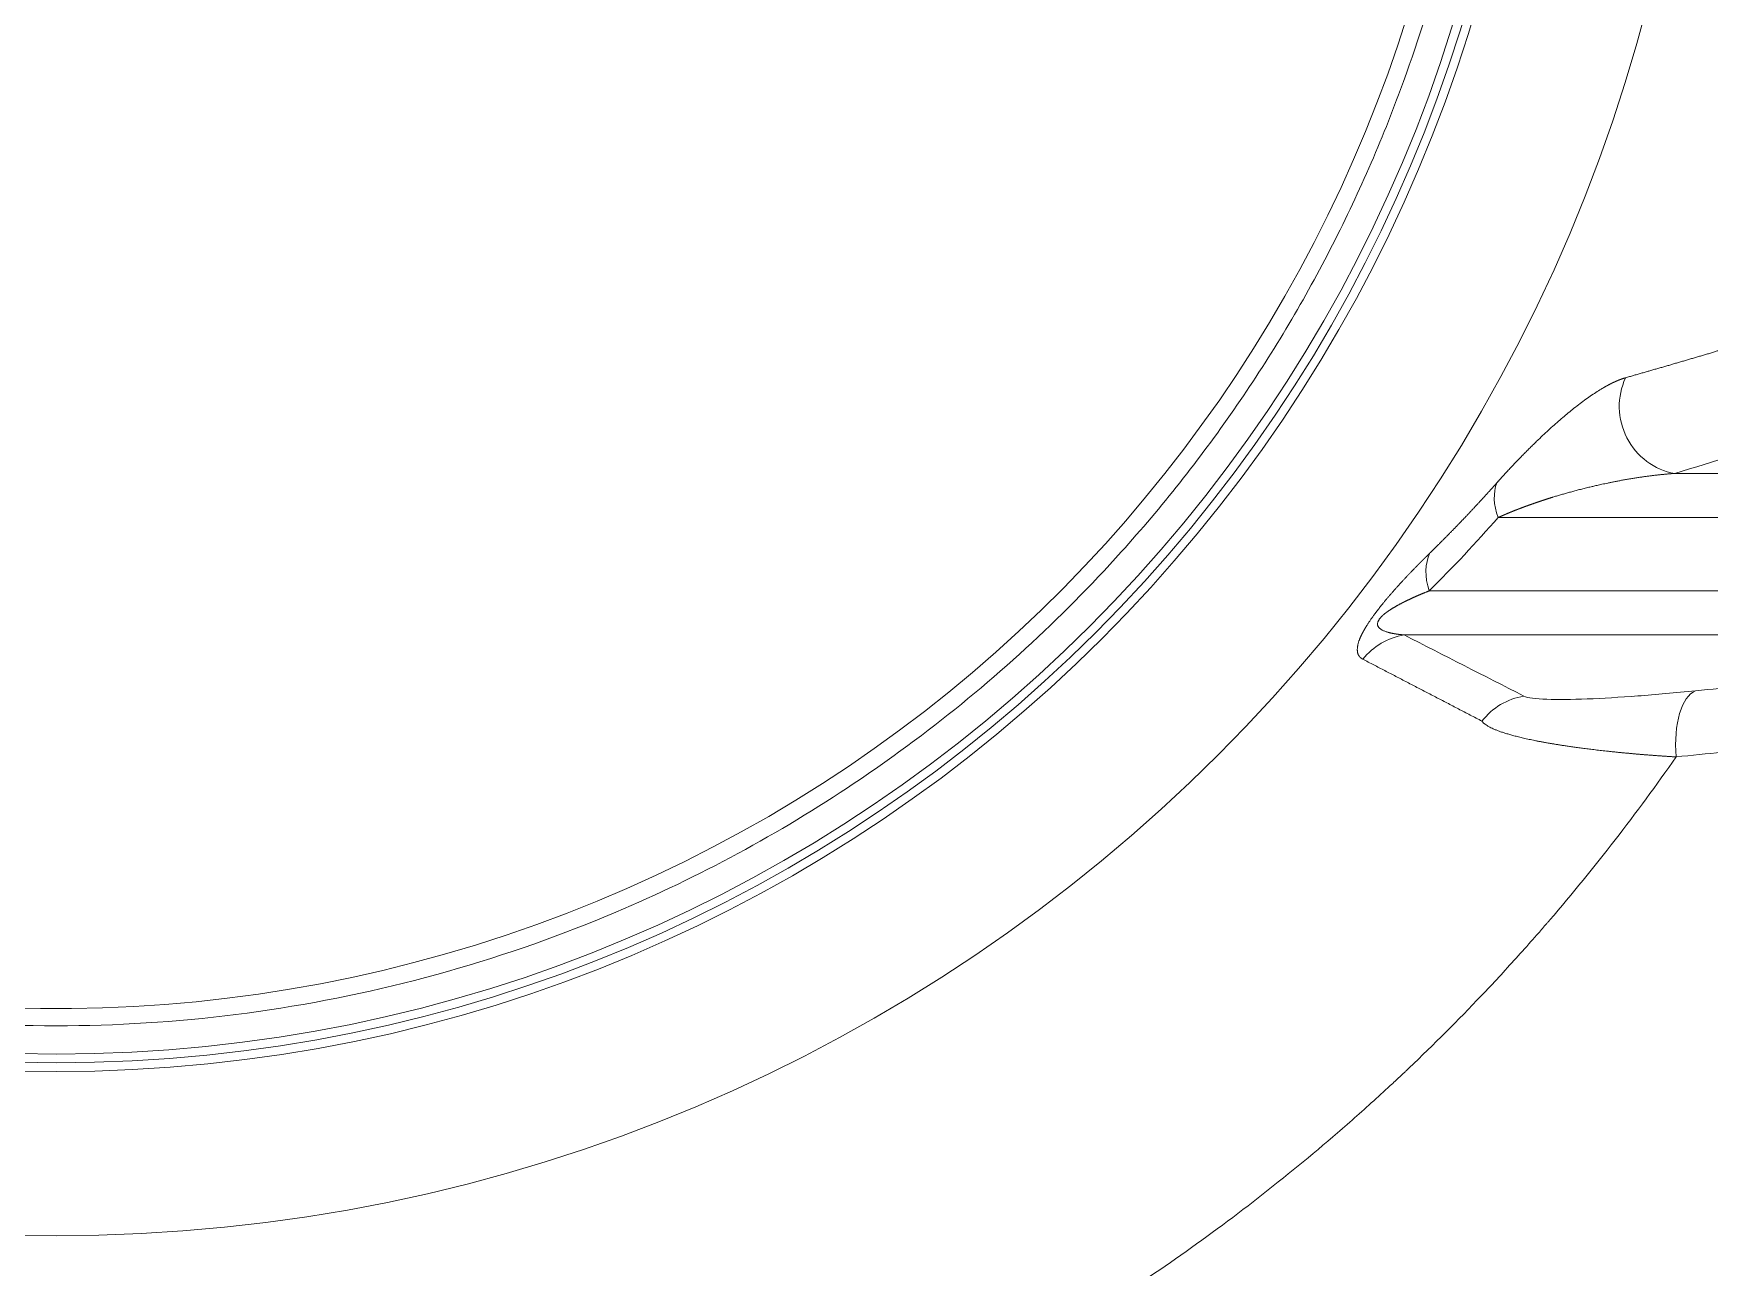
# Model space of a CAD drawing. Header units: millimetres. Extents: x 4664 to 8864, y -38 to 2932.
# Drawn here: x 8059.36 to 8091.9, y 1756.27 to 1780.24 of the extents above; entities that cross this region are included whole.
import ezdxf

# ---------------------------------------------------------------- set-up
doc = ezdxf.new("R2010")
doc.units = ezdxf.units.MM

msp = doc.modelspace()

# ---------------------------------------------------------------- linework, layer by layer
at = {"lineweight": 5}
for p, q in [((8100.477, 1771.695), (8091.224, 1771.695)), ((8087.796, 1770.839), (8100.302, 1770.839)), ((8100.302, 1769.414), (8086.456, 1769.414)), ((8085.97, 1768.558), (8100.477, 1768.558))]:
    msp.add_line(p, q, dxfattribs=at)
for radius in [31.888, 28.697, 28.528, 28.358]:
    msp.add_circle((8059.81, 1788.775), radius, dxfattribs=at)
msp.add_arc((8059.81, 1788.775), 27.471, 209.0561, 10.6295, dxfattribs=at)
at = {"lineweight": 5, "extrusion": (0, 0, -1)}
for centre, major_axis, ratio, start_param, end_param in [((8091.419, 1772.979), (-0.381, 1.249), 0.971679, 3.599809, 5.457733), ((8088.866, 1770.839), (-0.982, 0.861), 0.685493, 5.375966, 6.042362), ((8065.954, 1788.775), (28.646, 0), 0.967774, 0.703623, 0.773134), ((8087.526, 1769.414), (-0.92, 0.927), 0.712004, 5.327244, 6.033292), ((8086.165, 1767.274), (0.593, 1.164), 0.984114, 4.922167, 5.653663), ((8088.489, 1766.086), (0.596, 1.162), 0.984226, 4.904825, 5.651081), ((8091.823, 1766.189), (-0.13, 1.299), 0.436932, 4.756023, 6.166714), ((8059.615, 1755.641), (72.966, 11.202), 0.103887, 5.182477, 5.196477), ((8059.81, 1754.357), (71.659, 11.206), 0.105691, 5.183056, 5.197056)]:
    msp.add_ellipse(centre, major_axis=major_axis, ratio=ratio, start_param=start_param, end_param=end_param, dxfattribs=at)
at = {"lineweight": 5}
for points, knots in [([(8085.054, 1800.441), (8084.836, 1800.912), (8084.346, 1801.9), (8083.216, 1803.872), (8081.859, 1805.792), (8079.569, 1808.457), (8076.95, 1810.825), (8072.988, 1813.397), (8069.76, 1814.83), (8066.948, 1815.672), (8064.088, 1816.335), (8061.159, 1816.632), (8056.462, 1816.513), (8052.404, 1815.76), (8047.472, 1813.829), (8044.426, 1812.038), (8041.173, 1809.524), (8038.676, 1807.03), (8036.258, 1803.702), (8034.562, 1800.609), (8032.835, 1796.22), (8031.969, 1791.585), (8031.99, 1786.886), (8032.375, 1783.972), (8033.163, 1780.542), (8034.18, 1777.779), (8035.803, 1774.653), (8037.08, 1772.679), (8039.263, 1769.917), (8041.781, 1767.448), (8045.606, 1764.731), (8050.331, 1762.39), (8055.498, 1761.124), (8061.377, 1760.839), (8066.049, 1761.494), (8071.077, 1763.222), (8074.205, 1764.887), (8077.564, 1767.267), (8080.167, 1769.657), (8082.726, 1772.89), (8084.244, 1775.406), (8085.26, 1777.52), (8086.368, 1780.258), (8087.267, 1783.682), (8087.735, 1788.364), (8087.489, 1792.48), (8086.343, 1797.676), (8084.465, 1802.001), (8081.504, 1806.363), (8079.089, 1808.927), (8075.462, 1811.921), (8071.894, 1814.012), (8066.919, 1815.782), (8063.451, 1816.425), (8059.351, 1816.661), (8055.827, 1816.416), (8051.825, 1815.491), (8048.516, 1814.269), (8044.862, 1812.365), (8041.558, 1809.912), (8038.278, 1806.559), (8035.898, 1803.203), (8033.822, 1798.997), (8032.6, 1795.068), (8031.854, 1789.868), (8032.041, 1785.532), (8032.729, 1782.402), (8032.933, 1781.635)], [0, 0, 0, 0, 0.006314, 0.013403, 0.02746, 0.034433, 0.055153, 0.06884, 0.089355, 0.096186, 0.103009, 0.123487, 0.130312, 0.157651, 0.171295, 0.19176, 0.198582, 0.219083, 0.232739, 0.246379, 0.260023, 0.287433, 0.301147, 0.314851, 0.3217, 0.342232, 0.349066, 0.362718, 0.36954, 0.389996, 0.403578, 0.423785, 0.450318, 0.463364, 0.489074, 0.501707, 0.520457, 0.526663, 0.545233, 0.557589, 0.569977, 0.576192, 0.58243, 0.601358, 0.614143, 0.633596, 0.646759, 0.673678, 0.68739, 0.708264, 0.715298, 0.743767, 0.758145, 0.779887, 0.787177, 0.809164, 0.823878, 0.838617, 0.853388, 0.875637, 0.890481, 0.912656, 0.927319, 0.949033, 0.963265, 0.990966, 1, 1, 1, 1]), ([(8092.498, 1774.208), (8092.485, 1774.204), (8092.459, 1774.196), (8092.42, 1774.184), (8092.381, 1774.173), (8092.342, 1774.161), (8092.303, 1774.149), (8092.265, 1774.138), (8092.226, 1774.126), (8092.187, 1774.114), (8092.148, 1774.103), (8092.109, 1774.091), (8092.07, 1774.08), (8092.031, 1774.068), (8091.993, 1774.056), (8091.954, 1774.045), (8091.915, 1774.033), (8091.876, 1774.022), (8091.838, 1774.01), (8091.799, 1773.999), (8091.76, 1773.987), (8091.722, 1773.976), (8091.683, 1773.965), (8091.645, 1773.953), (8091.606, 1773.942), (8091.567, 1773.931), (8091.529, 1773.919), (8091.49, 1773.908), (8091.452, 1773.897), (8091.413, 1773.885), (8091.375, 1773.874), (8091.336, 1773.863), (8091.298, 1773.851), (8091.26, 1773.84), (8091.221, 1773.829), (8091.183, 1773.818), (8091.145, 1773.807), (8091.106, 1773.795), (8091.068, 1773.784), (8091.03, 1773.773), (8090.991, 1773.762), (8090.953, 1773.751), (8090.915, 1773.74), (8090.877, 1773.729), (8090.839, 1773.718), (8090.801, 1773.707), (8090.762, 1773.696), (8090.724, 1773.685), (8090.686, 1773.674), (8090.648, 1773.663), (8090.61, 1773.652), (8090.572, 1773.641), (8090.534, 1773.63), (8090.496, 1773.619), (8090.458, 1773.608), (8090.42, 1773.597), (8090.382, 1773.586), (8090.344, 1773.576), (8090.306, 1773.565), (8090.281, 1773.558), (8090.269, 1773.554)], [0, 0, 0, 0, 0.01775, 0.035481, 0.053195, 0.070891, 0.088569, 0.10623, 0.123872, 0.141497, 0.159104, 0.176693, 0.194264, 0.211818, 0.229353, 0.246871, 0.264371, 0.281853, 0.299317, 0.316763, 0.334192, 0.351603, 0.368996, 0.386371, 0.403728, 0.421067, 0.438389, 0.455693, 0.472979, 0.490247, 0.507497, 0.524729, 0.541944, 0.559141, 0.57632, 0.593481, 0.610624, 0.62775, 0.644857, 0.661947, 0.679019, 0.696073, 0.71311, 0.730128, 0.747129, 0.764112, 0.781077, 0.798024, 0.814953, 0.831865, 0.848759, 0.865634, 0.882493, 0.899333, 0.916155, 0.93296, 0.949747, 0.966516, 0.983267, 1, 1, 1, 1]), ([(8090.269, 1773.554), (8090.267, 1773.554), (8090.265, 1773.553), (8090.261, 1773.552), (8090.257, 1773.551), (8090.253, 1773.549), (8090.249, 1773.548), (8090.245, 1773.547), (8090.241, 1773.546), (8090.237, 1773.545), (8090.233, 1773.543), (8090.229, 1773.542), (8090.225, 1773.541), (8090.221, 1773.539), (8090.217, 1773.538), (8090.213, 1773.537), (8090.209, 1773.535), (8090.205, 1773.534), (8090.201, 1773.533), (8090.197, 1773.531), (8090.193, 1773.53), (8090.189, 1773.528), (8090.185, 1773.527), (8090.181, 1773.525), (8090.177, 1773.524), (8090.173, 1773.522), (8090.168, 1773.521), (8090.164, 1773.519), (8090.16, 1773.518), (8090.156, 1773.516), (8090.152, 1773.514), (8090.148, 1773.513), (8090.143, 1773.511), (8090.139, 1773.509), (8090.135, 1773.508), (8090.131, 1773.506), (8090.127, 1773.504), (8090.122, 1773.503), (8090.118, 1773.501), (8090.114, 1773.499), (8090.11, 1773.497), (8090.105, 1773.495), (8090.101, 1773.494), (8090.097, 1773.492), (8090.093, 1773.49), (8090.088, 1773.488), (8090.084, 1773.486), (8090.08, 1773.484), (8090.075, 1773.482), (8090.071, 1773.48), (8090.067, 1773.478), (8090.062, 1773.476), (8090.058, 1773.474), (8090.054, 1773.472), (8090.049, 1773.47), (8090.045, 1773.468), (8090.04, 1773.466), (8090.036, 1773.464), (8090.031, 1773.462), (8090.027, 1773.46), (8090.023, 1773.458), (8090.018, 1773.456), (8090.014, 1773.454), (8090.009, 1773.451), (8090.005, 1773.449), (8090, 1773.447), (8089.996, 1773.445), (8089.991, 1773.442), (8089.987, 1773.44), (8089.982, 1773.438), (8089.978, 1773.435), (8089.973, 1773.433), (8089.968, 1773.431), (8089.964, 1773.428), (8089.959, 1773.426), (8089.955, 1773.424), (8089.95, 1773.421), (8089.946, 1773.419), (8089.941, 1773.416), (8089.936, 1773.414), (8089.932, 1773.411), (8089.927, 1773.409), (8089.922, 1773.406), (8089.918, 1773.404), (8089.913, 1773.401), (8089.908, 1773.399), (8089.904, 1773.396), (8089.899, 1773.394), (8089.894, 1773.391), (8089.889, 1773.388), (8089.885, 1773.386), (8089.88, 1773.383), (8089.875, 1773.38), (8089.87, 1773.378), (8089.866, 1773.375), (8089.861, 1773.372), (8089.856, 1773.369), (8089.851, 1773.367), (8089.846, 1773.364), (8089.842, 1773.361), (8089.837, 1773.358), (8089.832, 1773.355), (8089.827, 1773.352), (8089.822, 1773.35), (8089.817, 1773.347), (8089.812, 1773.344), (8089.808, 1773.341), (8089.803, 1773.338), (8089.765, 1773.315), (8089.693, 1773.27), (8089.584, 1773.197), (8089.472, 1773.117), (8089.357, 1773.031), (8089.243, 1772.941), (8089.131, 1772.85), (8089.022, 1772.758), (8088.912, 1772.662), (8088.801, 1772.562), (8088.689, 1772.458), (8088.592, 1772.367), (8088.512, 1772.289), (8088.449, 1772.227), (8088.385, 1772.165), (8088.322, 1772.102), (8088.259, 1772.038), (8088.206, 1771.982), (8088.161, 1771.937), (8088.127, 1771.9), (8088.093, 1771.864), (8088.059, 1771.828), (8088.025, 1771.792), (8087.999, 1771.765), (8087.981, 1771.746), (8087.971, 1771.735), (8087.961, 1771.724), (8087.951, 1771.713), (8087.941, 1771.702), (8087.931, 1771.691), (8087.921, 1771.68), (8087.911, 1771.669), (8087.901, 1771.658), (8087.891, 1771.648), (8087.881, 1771.637), (8087.871, 1771.626), (8087.861, 1771.615), (8087.851, 1771.604), (8087.841, 1771.592), (8087.831, 1771.581), (8087.821, 1771.57), (8087.811, 1771.559), (8087.801, 1771.548), (8087.792, 1771.537), (8087.782, 1771.526), (8087.775, 1771.518), (8087.772, 1771.515)], [0, 0, 0, 0, 0.002296, 0.004593, 0.00689, 0.009189, 0.011487, 0.013787, 0.016087, 0.018388, 0.020689, 0.022991, 0.025294, 0.027597, 0.029902, 0.032206, 0.034512, 0.036818, 0.039125, 0.041432, 0.043741, 0.04605, 0.048359, 0.05067, 0.052981, 0.055292, 0.057605, 0.059918, 0.062232, 0.064547, 0.066862, 0.069178, 0.071495, 0.073812, 0.076131, 0.07845, 0.080769, 0.08309, 0.085411, 0.087733, 0.090056, 0.092379, 0.094704, 0.097029, 0.099354, 0.101681, 0.104008, 0.106336, 0.108665, 0.110995, 0.113325, 0.115656, 0.117988, 0.120321, 0.122655, 0.124989, 0.127324, 0.12966, 0.131997, 0.134334, 0.136672, 0.139012, 0.141352, 0.143692, 0.146034, 0.148376, 0.150719, 0.153063, 0.155408, 0.157754, 0.160101, 0.162448, 0.164796, 0.167145, 0.169495, 0.171846, 0.174197, 0.17655, 0.178903, 0.181257, 0.183612, 0.185968, 0.188325, 0.190682, 0.193041, 0.1954, 0.19776, 0.200121, 0.202483, 0.204846, 0.20721, 0.209574, 0.21194, 0.214306, 0.216674, 0.219042, 0.221411, 0.223781, 0.226152, 0.228523, 0.230896, 0.23327, 0.235644, 0.23802, 0.240396, 0.242773, 0.245151, 0.247531, 0.249911, 0.300378, 0.350485, 0.400254, 0.449711, 0.498882, 0.542651, 0.585593, 0.62773, 0.669082, 0.709674, 0.74953, 0.771284, 0.792656, 0.81365, 0.834273, 0.854529, 0.874426, 0.88532, 0.896025, 0.906541, 0.91687, 0.927014, 0.936973, 0.939938, 0.942894, 0.945839, 0.948775, 0.951701, 0.954618, 0.957525, 0.960422, 0.96331, 0.966188, 0.969057, 0.971916, 0.974766, 0.977606, 0.980438, 0.98326, 0.986072, 0.988876, 0.991671, 0.994456, 0.997232, 1, 1, 1, 1]), ([(8087.796, 1770.839), (8087.799, 1770.84), (8087.804, 1770.842), (8087.812, 1770.846), (8087.819, 1770.849), (8087.827, 1770.853), (8087.835, 1770.856), (8087.843, 1770.86), (8087.851, 1770.864), (8087.859, 1770.867), (8087.867, 1770.871), (8087.875, 1770.874), (8087.883, 1770.878), (8087.891, 1770.881), (8087.899, 1770.885), (8087.907, 1770.888), (8087.916, 1770.892), (8087.924, 1770.896), (8087.932, 1770.899), (8087.941, 1770.903), (8087.949, 1770.906), (8087.958, 1770.91), (8087.966, 1770.913), (8087.975, 1770.917), (8087.984, 1770.921), (8087.992, 1770.924), (8088.001, 1770.928), (8088.01, 1770.932), (8088.018, 1770.935), (8088.027, 1770.939), (8088.036, 1770.942), (8088.045, 1770.946), (8088.054, 1770.95), (8088.063, 1770.953), (8088.072, 1770.957), (8088.081, 1770.961), (8088.09, 1770.964), (8088.1, 1770.968), (8088.109, 1770.972), (8088.118, 1770.975), (8088.127, 1770.979), (8088.137, 1770.983), (8088.146, 1770.987), (8088.156, 1770.99), (8088.165, 1770.994), (8088.175, 1770.998), (8088.184, 1771.001), (8088.194, 1771.005), (8088.203, 1771.009), (8088.213, 1771.013), (8088.223, 1771.016), (8088.233, 1771.02), (8088.242, 1771.024), (8088.252, 1771.027), (8088.262, 1771.031), (8088.272, 1771.035), (8088.282, 1771.039), (8088.292, 1771.042), (8088.302, 1771.046), (8088.312, 1771.05), (8088.323, 1771.054), (8088.333, 1771.057), (8088.343, 1771.061), (8088.353, 1771.065), (8088.364, 1771.069), (8088.374, 1771.072), (8088.384, 1771.076), (8088.395, 1771.08), (8088.405, 1771.084), (8088.416, 1771.087), (8088.426, 1771.091), (8088.437, 1771.095), (8088.448, 1771.099), (8088.458, 1771.103), (8088.469, 1771.106), (8088.48, 1771.11), (8088.491, 1771.114), (8088.501, 1771.118), (8088.512, 1771.121), (8088.523, 1771.125), (8088.534, 1771.129), (8088.545, 1771.133), (8088.556, 1771.137), (8088.567, 1771.14), (8088.578, 1771.144), (8088.59, 1771.148), (8088.601, 1771.152), (8088.612, 1771.155), (8088.623, 1771.159), (8088.635, 1771.163), (8088.646, 1771.167), (8088.658, 1771.17), (8088.669, 1771.174), (8088.68, 1771.178), (8088.692, 1771.182), (8088.704, 1771.186), (8088.715, 1771.189), (8088.727, 1771.193), (8088.739, 1771.197), (8088.75, 1771.201), (8088.762, 1771.204), (8088.774, 1771.208), (8088.786, 1771.212), (8088.798, 1771.216), (8088.809, 1771.219), (8088.821, 1771.223), (8088.833, 1771.227), (8088.845, 1771.231), (8088.878, 1771.24), (8088.93, 1771.257), (8089.005, 1771.279), (8089.082, 1771.301), (8089.163, 1771.324), (8089.245, 1771.346), (8089.331, 1771.369), (8089.419, 1771.392), (8089.509, 1771.415), (8089.582, 1771.432), (8089.637, 1771.445), (8089.675, 1771.454), (8089.717, 1771.464), (8089.763, 1771.474), (8089.813, 1771.485), (8089.867, 1771.497), (8089.925, 1771.509), (8089.986, 1771.522), (8090.051, 1771.535), (8090.12, 1771.548), (8090.193, 1771.562), (8090.269, 1771.576), (8090.349, 1771.589), (8090.416, 1771.6), (8090.469, 1771.609), (8090.507, 1771.615), (8090.545, 1771.62), (8090.582, 1771.626), (8090.617, 1771.631), (8090.653, 1771.636), (8090.687, 1771.64), (8090.721, 1771.645), (8090.755, 1771.649), (8090.787, 1771.653), (8090.82, 1771.657), (8090.851, 1771.661), (8090.882, 1771.664), (8090.912, 1771.668), (8090.941, 1771.671), (8090.97, 1771.674), (8090.998, 1771.676), (8091.026, 1771.679), (8091.053, 1771.682), (8091.079, 1771.684), (8091.105, 1771.686), (8091.13, 1771.688), (8091.154, 1771.69), (8091.178, 1771.692), (8091.201, 1771.693), (8091.217, 1771.695), (8091.224, 1771.695)], [0, 0, 0, 0, 0.001944, 0.003901, 0.005873, 0.007857, 0.009856, 0.011868, 0.013894, 0.015933, 0.017986, 0.020053, 0.022133, 0.024227, 0.026335, 0.028456, 0.030591, 0.03274, 0.034902, 0.037078, 0.039268, 0.041471, 0.043688, 0.045919, 0.048163, 0.050422, 0.052693, 0.054979, 0.057278, 0.059591, 0.061918, 0.064258, 0.066612, 0.06898, 0.071361, 0.073756, 0.076165, 0.078587, 0.081024, 0.083474, 0.085937, 0.088415, 0.090906, 0.093411, 0.095929, 0.098462, 0.101008, 0.103568, 0.106141, 0.108728, 0.111329, 0.113944, 0.116572, 0.119215, 0.121871, 0.12454, 0.127224, 0.129921, 0.132632, 0.135356, 0.138095, 0.140847, 0.143613, 0.146392, 0.149186, 0.151993, 0.154814, 0.157649, 0.160497, 0.163359, 0.166235, 0.169125, 0.172028, 0.174946, 0.177877, 0.180821, 0.18378, 0.186752, 0.189738, 0.192738, 0.195752, 0.198779, 0.20182, 0.204875, 0.207944, 0.211026, 0.214122, 0.217232, 0.220356, 0.223494, 0.226645, 0.22981, 0.232989, 0.236182, 0.239388, 0.242609, 0.245843, 0.24909, 0.252352, 0.255627, 0.258917, 0.262219, 0.265536, 0.268867, 0.272211, 0.275569, 0.278941, 0.282327, 0.285726, 0.305985, 0.327133, 0.34917, 0.372097, 0.395913, 0.42062, 0.446216, 0.472701, 0.500077, 0.510125, 0.521374, 0.533822, 0.547471, 0.562319, 0.578368, 0.595617, 0.614067, 0.633716, 0.654566, 0.676615, 0.699865, 0.724316, 0.749966, 0.761905, 0.773658, 0.785225, 0.796607, 0.807803, 0.818812, 0.829637, 0.840275, 0.850728, 0.860995, 0.871076, 0.880971, 0.890681, 0.900204, 0.909542, 0.918695, 0.927661, 0.936442, 0.945037, 0.953446, 0.961669, 0.969707, 0.977559, 0.985225, 0.992705, 1, 1, 1, 1]), ([(8087.772, 1771.515), (8087.767, 1771.509), (8087.757, 1771.498), (8087.743, 1771.482), (8087.728, 1771.466), (8087.714, 1771.449), (8087.699, 1771.433), (8087.684, 1771.417), (8087.67, 1771.4), (8087.655, 1771.384), (8087.64, 1771.368), (8087.626, 1771.352), (8087.611, 1771.335), (8087.596, 1771.319), (8087.582, 1771.303), (8087.567, 1771.287), (8087.552, 1771.27), (8087.537, 1771.254), (8087.523, 1771.238), (8087.508, 1771.222), (8087.493, 1771.206), (8087.478, 1771.189), (8087.463, 1771.173), (8087.448, 1771.157), (8087.433, 1771.141), (8087.418, 1771.125), (8087.403, 1771.108), (8087.388, 1771.092), (8087.373, 1771.076), (8087.358, 1771.06), (8087.343, 1771.044), (8087.328, 1771.028), (8087.313, 1771.012), (8087.298, 1770.995), (8087.283, 1770.979), (8087.268, 1770.963), (8087.253, 1770.947), (8087.238, 1770.931), (8087.223, 1770.915), (8087.207, 1770.899), (8087.192, 1770.883), (8087.177, 1770.867), (8087.162, 1770.851), (8087.146, 1770.834), (8087.131, 1770.818), (8087.116, 1770.802), (8087.1, 1770.786), (8087.085, 1770.77), (8087.07, 1770.754), (8087.054, 1770.738), (8087.039, 1770.722), (8087.023, 1770.706), (8087.008, 1770.69), (8086.993, 1770.674), (8086.977, 1770.658), (8086.962, 1770.642), (8086.946, 1770.626), (8086.931, 1770.61), (8086.915, 1770.594), (8086.899, 1770.578), (8086.884, 1770.563), (8086.868, 1770.547), (8086.853, 1770.531), (8086.837, 1770.515), (8086.821, 1770.499), (8086.806, 1770.483), (8086.79, 1770.467), (8086.774, 1770.451), (8086.758, 1770.435), (8086.743, 1770.419), (8086.727, 1770.403), (8086.711, 1770.388), (8086.695, 1770.372), (8086.679, 1770.356), (8086.663, 1770.34), (8086.648, 1770.324), (8086.632, 1770.308), (8086.616, 1770.293), (8086.6, 1770.277), (8086.584, 1770.261), (8086.568, 1770.245), (8086.552, 1770.229), (8086.536, 1770.214), (8086.52, 1770.198), (8086.504, 1770.182), (8086.488, 1770.166), (8086.477, 1770.156), (8086.472, 1770.151)], [0, 0, 0, 0, 0.011365, 0.02274, 0.034124, 0.045518, 0.056921, 0.068334, 0.079756, 0.091188, 0.102629, 0.11408, 0.12554, 0.13701, 0.148489, 0.159977, 0.171476, 0.182983, 0.1945, 0.206027, 0.217563, 0.229109, 0.240664, 0.252228, 0.263803, 0.275386, 0.286979, 0.298582, 0.310194, 0.321816, 0.333447, 0.345088, 0.356738, 0.368398, 0.380067, 0.391746, 0.403434, 0.415132, 0.426839, 0.438556, 0.450282, 0.462018, 0.473763, 0.485518, 0.497283, 0.509057, 0.52084, 0.532633, 0.544436, 0.556248, 0.568069, 0.5799, 0.591741, 0.603591, 0.615451, 0.62732, 0.639199, 0.651087, 0.662985, 0.674893, 0.68681, 0.698736, 0.710672, 0.722618, 0.734573, 0.746537, 0.758511, 0.770495, 0.782488, 0.794491, 0.806504, 0.818525, 0.830557, 0.842598, 0.854648, 0.866708, 0.878778, 0.890857, 0.902946, 0.915044, 0.927152, 0.93927, 0.951397, 0.963533, 0.975679, 0.987835, 1, 1, 1, 1]), ([(8086.472, 1770.151), (8086.47, 1770.149), (8086.465, 1770.144), (8086.459, 1770.138), (8086.453, 1770.132), (8086.446, 1770.126), (8086.44, 1770.119), (8086.433, 1770.113), (8086.427, 1770.107), (8086.421, 1770.101), (8086.415, 1770.095), (8086.408, 1770.088), (8086.402, 1770.082), (8086.396, 1770.076), (8086.39, 1770.07), (8086.383, 1770.064), (8086.377, 1770.058), (8086.371, 1770.052), (8086.365, 1770.045), (8086.359, 1770.039), (8086.353, 1770.033), (8086.347, 1770.027), (8086.341, 1770.021), (8086.334, 1770.015), (8086.328, 1770.009), (8086.322, 1770.003), (8086.316, 1769.997), (8086.31, 1769.991), (8086.304, 1769.985), (8086.298, 1769.979), (8086.292, 1769.973), (8086.287, 1769.967), (8086.281, 1769.961), (8086.275, 1769.955), (8086.269, 1769.949), (8086.263, 1769.943), (8086.257, 1769.937), (8086.251, 1769.931), (8086.245, 1769.925), (8086.24, 1769.92), (8086.234, 1769.914), (8086.228, 1769.908), (8086.222, 1769.902), (8086.217, 1769.896), (8086.211, 1769.89), (8086.205, 1769.884), (8086.199, 1769.879), (8086.183, 1769.862), (8086.156, 1769.834), (8086.118, 1769.794), (8086.08, 1769.755), (8086.042, 1769.715), (8086.005, 1769.675), (8085.967, 1769.635), (8085.93, 1769.595), (8085.899, 1769.561), (8085.874, 1769.534), (8085.856, 1769.513), (8085.837, 1769.493), (8085.819, 1769.472), (8085.8, 1769.452), (8085.782, 1769.432), (8085.765, 1769.411), (8085.747, 1769.391), (8085.729, 1769.371), (8085.712, 1769.351), (8085.695, 1769.332), (8085.678, 1769.312), (8085.661, 1769.292), (8085.645, 1769.273), (8085.628, 1769.253), (8085.612, 1769.234), (8085.596, 1769.215), (8085.58, 1769.195), (8085.566, 1769.178), (8085.554, 1769.163), (8085.543, 1769.149), (8085.532, 1769.136), (8085.521, 1769.122), (8085.51, 1769.109), (8085.5, 1769.095), (8085.489, 1769.082), (8085.479, 1769.068), (8085.468, 1769.055), (8085.458, 1769.042), (8085.448, 1769.028), (8085.437, 1769.015), (8085.427, 1769.001), (8085.417, 1768.988), (8085.407, 1768.975), (8085.394, 1768.957), (8085.379, 1768.936), (8085.361, 1768.911), (8085.344, 1768.887), (8085.327, 1768.863), (8085.31, 1768.839), (8085.295, 1768.816), (8085.28, 1768.794), (8085.265, 1768.771), (8085.253, 1768.753), (8085.244, 1768.739), (8085.238, 1768.728), (8085.231, 1768.718), (8085.225, 1768.707), (8085.218, 1768.697), (8085.212, 1768.686), (8085.206, 1768.676), (8085.2, 1768.666), (8085.194, 1768.655), (8085.189, 1768.645), (8085.183, 1768.635), (8085.178, 1768.625), (8085.172, 1768.615), (8085.167, 1768.606), (8085.162, 1768.596), (8085.157, 1768.586), (8085.152, 1768.577), (8085.148, 1768.567), (8085.143, 1768.558), (8085.139, 1768.549), (8085.134, 1768.539), (8085.13, 1768.53), (8085.126, 1768.521), (8085.122, 1768.512), (8085.118, 1768.503), (8085.114, 1768.494), (8085.111, 1768.485), (8085.107, 1768.477), (8085.104, 1768.468), (8085.101, 1768.46), (8085.097, 1768.451), (8085.094, 1768.443), (8085.09, 1768.428), (8085.083, 1768.408), (8085.076, 1768.384), (8085.071, 1768.36), (8085.066, 1768.337), (8085.063, 1768.315), (8085.062, 1768.293), (8085.061, 1768.273), (8085.062, 1768.257), (8085.063, 1768.245), (8085.064, 1768.236), (8085.065, 1768.227), (8085.066, 1768.219), (8085.068, 1768.211), (8085.07, 1768.203), (8085.073, 1768.195), (8085.075, 1768.188), (8085.078, 1768.18), (8085.081, 1768.173), (8085.085, 1768.167), (8085.088, 1768.16), (8085.092, 1768.154), (8085.096, 1768.148), (8085.099, 1768.144), (8085.101, 1768.141), (8085.104, 1768.138), (8085.106, 1768.135), (8085.109, 1768.132), (8085.112, 1768.129), (8085.115, 1768.126), (8085.118, 1768.123), (8085.121, 1768.12), (8085.124, 1768.117), (8085.127, 1768.114), (8085.13, 1768.112), (8085.134, 1768.109), (8085.137, 1768.106), (8085.141, 1768.104), (8085.145, 1768.101), (8085.148, 1768.099), (8085.152, 1768.096), (8085.156, 1768.094), (8085.16, 1768.092), (8085.164, 1768.089), (8085.167, 1768.088), (8085.169, 1768.087)], [0, 0, 0, 0, 0.002986, 0.00596, 0.008922, 0.011871, 0.014809, 0.017735, 0.020648, 0.02355, 0.02644, 0.029317, 0.032183, 0.035036, 0.037878, 0.040708, 0.043525, 0.046331, 0.049125, 0.051907, 0.054677, 0.057436, 0.060182, 0.062917, 0.06564, 0.068351, 0.07105, 0.073737, 0.076413, 0.079077, 0.081729, 0.08437, 0.086998, 0.089615, 0.092221, 0.094815, 0.097397, 0.099967, 0.102526, 0.105074, 0.10761, 0.110134, 0.112647, 0.115148, 0.117638, 0.120116, 0.122583, 0.125039, 0.141508, 0.1577, 0.173621, 0.189279, 0.204679, 0.21983, 0.234739, 0.249416, 0.256889, 0.264252, 0.271506, 0.278653, 0.285694, 0.292631, 0.299467, 0.306202, 0.312839, 0.319381, 0.325828, 0.332185, 0.338452, 0.344634, 0.350731, 0.356748, 0.362686, 0.368549, 0.37434, 0.378405, 0.382445, 0.386459, 0.390451, 0.394422, 0.398372, 0.402304, 0.406219, 0.410119, 0.414006, 0.417881, 0.421745, 0.425601, 0.429451, 0.433295, 0.437136, 0.44441, 0.451573, 0.458637, 0.465617, 0.472525, 0.479378, 0.48619, 0.492977, 0.499753, 0.503166, 0.506588, 0.510021, 0.513467, 0.516926, 0.520402, 0.523894, 0.527404, 0.530935, 0.534488, 0.538063, 0.541663, 0.545289, 0.548942, 0.552623, 0.556334, 0.560076, 0.56385, 0.567658, 0.5715, 0.575379, 0.579294, 0.583247, 0.587239, 0.59127, 0.595343, 0.599458, 0.603616, 0.607817, 0.612063, 0.616355, 0.620693, 0.625078, 0.639076, 0.653518, 0.668424, 0.683813, 0.699701, 0.716103, 0.733035, 0.750507, 0.758932, 0.767427, 0.775995, 0.784636, 0.79335, 0.80214, 0.811004, 0.819945, 0.828964, 0.83806, 0.847235, 0.856489, 0.865824, 0.875239, 0.880357, 0.885527, 0.890749, 0.896024, 0.90135, 0.906729, 0.912161, 0.917645, 0.923183, 0.928772, 0.934415, 0.940111, 0.94586, 0.951662, 0.957517, 0.963426, 0.969388, 0.975403, 0.981472, 0.987594, 0.99377, 1, 1, 1, 1]), ([(8085.97, 1768.558), (8085.968, 1768.558), (8085.963, 1768.559), (8085.957, 1768.559), (8085.95, 1768.56), (8085.943, 1768.561), (8085.936, 1768.561), (8085.93, 1768.562), (8085.923, 1768.563), (8085.917, 1768.563), (8085.91, 1768.564), (8085.904, 1768.565), (8085.897, 1768.565), (8085.891, 1768.566), (8085.885, 1768.567), (8085.879, 1768.568), (8085.872, 1768.568), (8085.866, 1768.569), (8085.86, 1768.57), (8085.854, 1768.571), (8085.848, 1768.572), (8085.842, 1768.572), (8085.836, 1768.573), (8085.83, 1768.574), (8085.824, 1768.575), (8085.819, 1768.576), (8085.813, 1768.577), (8085.807, 1768.577), (8085.802, 1768.578), (8085.796, 1768.579), (8085.791, 1768.58), (8085.785, 1768.581), (8085.78, 1768.582), (8085.774, 1768.583), (8085.769, 1768.584), (8085.764, 1768.585), (8085.758, 1768.586), (8085.753, 1768.587), (8085.748, 1768.588), (8085.743, 1768.589), (8085.738, 1768.59), (8085.733, 1768.591), (8085.728, 1768.592), (8085.723, 1768.593), (8085.718, 1768.594), (8085.713, 1768.595), (8085.708, 1768.596), (8085.704, 1768.597), (8085.699, 1768.598), (8085.694, 1768.6), (8085.69, 1768.601), (8085.685, 1768.602), (8085.681, 1768.603), (8085.676, 1768.604), (8085.672, 1768.605), (8085.668, 1768.606), (8085.663, 1768.608), (8085.659, 1768.609), (8085.655, 1768.61), (8085.642, 1768.614), (8085.621, 1768.62), (8085.594, 1768.63), (8085.569, 1768.641), (8085.547, 1768.651), (8085.527, 1768.663), (8085.509, 1768.675), (8085.494, 1768.688), (8085.481, 1768.701), (8085.471, 1768.714), (8085.463, 1768.728), (8085.457, 1768.743), (8085.454, 1768.758), (8085.453, 1768.773), (8085.455, 1768.789), (8085.458, 1768.804), (8085.463, 1768.819), (8085.47, 1768.833), (8085.478, 1768.847), (8085.487, 1768.862), (8085.498, 1768.877), (8085.511, 1768.892), (8085.525, 1768.908), (8085.54, 1768.923), (8085.557, 1768.939), (8085.576, 1768.956), (8085.591, 1768.968), (8085.602, 1768.977), (8085.609, 1768.983), (8085.616, 1768.988), (8085.623, 1768.993), (8085.631, 1768.999), (8085.638, 1769.005), (8085.646, 1769.01), (8085.654, 1769.016), (8085.662, 1769.022), (8085.671, 1769.028), (8085.68, 1769.033), (8085.688, 1769.039), (8085.697, 1769.045), (8085.707, 1769.051), (8085.716, 1769.057), (8085.726, 1769.063), (8085.736, 1769.07), (8085.746, 1769.076), (8085.757, 1769.083), (8085.768, 1769.09), (8085.781, 1769.097), (8085.794, 1769.105), (8085.808, 1769.113), (8085.822, 1769.121), (8085.836, 1769.129), (8085.851, 1769.137), (8085.865, 1769.145), (8085.881, 1769.153), (8085.896, 1769.161), (8085.912, 1769.17), (8085.928, 1769.178), (8085.944, 1769.186), (8085.961, 1769.195), (8085.976, 1769.203), (8085.99, 1769.209), (8086.003, 1769.215), (8086.015, 1769.222), (8086.028, 1769.228), (8086.041, 1769.234), (8086.054, 1769.24), (8086.067, 1769.246), (8086.08, 1769.252), (8086.093, 1769.259), (8086.107, 1769.265), (8086.12, 1769.271), (8086.134, 1769.278), (8086.148, 1769.284), (8086.162, 1769.29), (8086.176, 1769.297), (8086.191, 1769.303), (8086.205, 1769.309), (8086.22, 1769.316), (8086.235, 1769.322), (8086.25, 1769.329), (8086.265, 1769.335), (8086.28, 1769.342), (8086.295, 1769.348), (8086.311, 1769.355), (8086.326, 1769.361), (8086.342, 1769.368), (8086.358, 1769.374), (8086.374, 1769.381), (8086.39, 1769.388), (8086.407, 1769.394), (8086.423, 1769.401), (8086.44, 1769.407), (8086.451, 1769.412), (8086.456, 1769.414)], [0, 0, 0, 0, 0.005086, 0.010145, 0.015177, 0.020182, 0.02516, 0.030111, 0.035036, 0.039933, 0.044804, 0.049648, 0.054465, 0.059255, 0.064019, 0.068755, 0.073465, 0.078148, 0.082804, 0.087433, 0.092036, 0.096611, 0.10116, 0.105682, 0.110178, 0.114646, 0.119088, 0.123503, 0.127891, 0.132252, 0.136587, 0.140895, 0.145176, 0.149431, 0.153659, 0.15786, 0.162034, 0.166182, 0.170303, 0.174397, 0.178465, 0.182506, 0.18652, 0.190507, 0.194468, 0.198403, 0.202311, 0.206192, 0.210046, 0.213874, 0.217676, 0.22145, 0.225198, 0.22892, 0.232615, 0.236284, 0.239926, 0.243541, 0.24713, 0.250693, 0.276511, 0.300968, 0.32407, 0.345825, 0.366241, 0.385332, 0.40311, 0.419592, 0.434801, 0.448764, 0.461516, 0.473104, 0.483591, 0.493061, 0.501627, 0.508002, 0.514019, 0.519802, 0.525487, 0.531221, 0.537146, 0.54339, 0.550064, 0.557259, 0.565046, 0.573483, 0.576339, 0.579289, 0.582334, 0.585476, 0.588716, 0.592054, 0.595493, 0.599032, 0.602674, 0.606418, 0.610265, 0.614216, 0.618272, 0.622433, 0.6267, 0.631073, 0.635552, 0.640138, 0.644832, 0.650645, 0.656641, 0.662822, 0.669189, 0.675741, 0.682481, 0.689408, 0.696522, 0.703825, 0.711317, 0.718998, 0.726868, 0.734929, 0.74318, 0.751621, 0.757686, 0.763841, 0.770087, 0.776424, 0.782852, 0.789371, 0.79598, 0.802681, 0.809473, 0.816357, 0.823331, 0.830397, 0.837555, 0.844804, 0.852144, 0.859577, 0.867101, 0.874717, 0.882424, 0.890224, 0.898115, 0.906099, 0.914174, 0.922342, 0.930601, 0.938953, 0.947397, 0.955934, 0.964562, 0.973283, 0.982096, 0.991002, 1, 1, 1, 1]), ([(8085.169, 1768.087), (8085.204, 1768.069), (8085.275, 1768.032), (8085.381, 1767.977), (8085.488, 1767.921), (8085.595, 1767.865), (8085.703, 1767.809), (8085.811, 1767.753), (8085.92, 1767.697), (8086.028, 1767.64), (8086.138, 1767.583), (8086.247, 1767.526), (8086.357, 1767.469), (8086.468, 1767.411), (8086.579, 1767.354), (8086.69, 1767.296), (8086.802, 1767.238), (8086.914, 1767.179), (8087.027, 1767.12), (8087.139, 1767.062), (8087.253, 1767.003), (8087.367, 1766.943), (8087.443, 1766.904), (8087.481, 1766.884)], [0, 0, 0, 0, 0.045765, 0.091716, 0.137852, 0.184173, 0.23068, 0.277372, 0.324249, 0.371312, 0.41856, 0.465994, 0.513613, 0.561418, 0.609407, 0.657583, 0.705943, 0.754489, 0.803221, 0.852137, 0.901239, 0.950527, 1, 1, 1, 1]), ([(8091.628, 1767.473), (8091.236, 1767.434), (8090.859, 1767.4), (8090.153, 1767.347), (8089.824, 1767.327), (8089.226, 1767.303), (8088.956, 1767.3), (8088.527, 1767.315), (8088.364, 1767.334), (8088.294, 1767.37)], [0, 0, 0, 0, 0.25, 0.25, 0.5, 0.5, 0.75, 0.75, 1, 1, 1, 1]), ([(8087.481, 1766.883), (8087.481, 1766.883), (8087.481, 1766.883), (8087.481, 1766.883), (8087.481, 1766.883), (8087.482, 1766.883), (8087.482, 1766.883), (8087.482, 1766.882), (8087.482, 1766.882), (8087.482, 1766.882), (8087.482, 1766.882), (8087.483, 1766.881), (8087.483, 1766.881), (8087.483, 1766.881), (8087.483, 1766.88), (8087.484, 1766.879), (8087.485, 1766.879), (8087.486, 1766.877), (8087.487, 1766.875), (8087.489, 1766.872), (8087.494, 1766.867), (8087.499, 1766.861), (8087.509, 1766.851), (8087.522, 1766.839), (8087.546, 1766.82), (8087.581, 1766.796), (8087.628, 1766.769), (8087.677, 1766.745), (8087.727, 1766.723), (8087.782, 1766.701), (8087.844, 1766.678), (8087.899, 1766.66), (8087.946, 1766.645), (8087.982, 1766.634), (8088.02, 1766.623), (8088.061, 1766.612), (8088.102, 1766.6), (8088.146, 1766.589), (8088.192, 1766.577), (8088.24, 1766.566), (8088.29, 1766.554), (8088.342, 1766.542), (8088.396, 1766.53), (8088.452, 1766.518), (8088.51, 1766.506), (8088.571, 1766.494), (8088.633, 1766.482), (8088.698, 1766.47), (8088.751, 1766.46), (8088.791, 1766.454), (8088.817, 1766.449), (8088.845, 1766.444), (8088.874, 1766.44), (8088.905, 1766.435), (8088.936, 1766.43), (8088.97, 1766.424), (8089.005, 1766.419), (8089.041, 1766.413), (8089.078, 1766.408), (8089.118, 1766.402), (8089.158, 1766.396), (8089.201, 1766.39), (8089.245, 1766.383), (8089.29, 1766.377), (8089.337, 1766.371), (8089.386, 1766.364), (8089.436, 1766.357), (8089.488, 1766.351), (8089.542, 1766.344), (8089.597, 1766.337), (8089.655, 1766.33), (8089.713, 1766.323), (8089.774, 1766.316), (8089.837, 1766.308), (8089.891, 1766.303), (8089.936, 1766.298), (8089.972, 1766.294), (8090.008, 1766.29), (8090.043, 1766.286), (8090.078, 1766.283), (8090.112, 1766.279), (8090.147, 1766.276), (8090.181, 1766.273), (8090.215, 1766.269), (8090.249, 1766.266), (8090.282, 1766.263), (8090.315, 1766.26), (8090.348, 1766.257), (8090.38, 1766.254), (8090.413, 1766.251), (8090.445, 1766.248), (8090.476, 1766.245), (8090.508, 1766.242), (8090.539, 1766.24), (8090.569, 1766.237), (8090.6, 1766.235), (8090.63, 1766.232), (8090.66, 1766.23), (8090.689, 1766.228), (8090.718, 1766.225), (8090.747, 1766.223), (8090.776, 1766.221), (8090.804, 1766.219), (8090.831, 1766.217), (8090.859, 1766.215), (8090.886, 1766.213), (8090.913, 1766.211), (8090.939, 1766.209), (8090.965, 1766.207), (8090.991, 1766.206), (8091.016, 1766.204), (8091.041, 1766.202), (8091.066, 1766.201), (8091.09, 1766.199), (8091.114, 1766.197), (8091.138, 1766.196), (8091.161, 1766.194), (8091.184, 1766.193), (8091.206, 1766.192), (8091.229, 1766.19), (8091.243, 1766.189), (8091.25, 1766.189)], [0, 0, 0, 0, 0.000216, 0.000337, 0.000485, 0.00066, 0.000862, 0.001091, 0.001346, 0.001629, 0.001938, 0.002274, 0.002638, 0.003028, 0.003445, 0.003889, 0.005195, 0.006509, 0.007831, 0.011759, 0.015711, 0.023556, 0.03145, 0.047077, 0.062865, 0.093858, 0.125535, 0.149522, 0.174037, 0.199082, 0.224656, 0.250757, 0.26352, 0.276531, 0.28979, 0.303297, 0.317051, 0.331053, 0.345301, 0.359796, 0.374536, 0.38952, 0.404749, 0.42022, 0.435934, 0.451888, 0.468081, 0.484512, 0.50118, 0.507333, 0.513762, 0.520467, 0.527446, 0.5347, 0.542228, 0.550029, 0.558104, 0.566452, 0.575072, 0.583963, 0.593125, 0.602557, 0.612259, 0.622229, 0.632466, 0.64297, 0.65374, 0.664774, 0.676072, 0.687631, 0.699452, 0.711532, 0.72387, 0.736465, 0.749315, 0.756438, 0.763486, 0.770458, 0.777353, 0.784173, 0.790918, 0.797587, 0.80418, 0.810698, 0.81714, 0.823508, 0.8298, 0.836018, 0.84216, 0.848228, 0.854222, 0.860141, 0.865985, 0.871756, 0.877452, 0.883075, 0.888623, 0.894098, 0.8995, 0.904828, 0.910083, 0.915264, 0.920373, 0.925409, 0.930372, 0.935263, 0.940081, 0.944827, 0.9495, 0.954102, 0.958631, 0.963089, 0.967475, 0.97179, 0.976033, 0.980205, 0.984306, 0.988335, 0.992294, 0.996183, 1, 1, 1, 1]), ([(8079.764, 1755.274), (8080.331, 1755.626), (8080.887, 1755.991), (8081.978, 1756.748), (8082.514, 1757.141), (8083.564, 1757.953), (8084.079, 1758.373), (8084.836, 1759.023), (8085.086, 1759.243), (8085.457, 1759.578), (8085.641, 1759.747), (8085.855, 1759.947), (8085.961, 1760.047), (8086.014, 1760.097), (8086.041, 1760.122), (8086.054, 1760.135), (8086.06, 1760.141), (8086.064, 1760.144), (8086.065, 1760.146), (8086.066, 1760.147), (8086.067, 1760.147), (8086.067, 1760.147), (8086.547, 1760.604), (8087.015, 1761.072), (8087.698, 1761.791), (8087.922, 1762.033), (8088.254, 1762.401), (8088.419, 1762.586), (8088.61, 1762.803), (8088.704, 1762.913), (8088.751, 1762.967), (8088.775, 1762.995), (8088.787, 1763.008), (8088.793, 1763.015), (8088.796, 1763.019), (8088.797, 1763.02), (8088.798, 1763.021), (8088.798, 1763.022), (8088.798, 1763.022), (8088.798, 1763.022), (8089.236, 1763.531), (8089.658, 1764.049), (8090.475, 1765.105), (8090.87, 1765.642), (8091.25, 1766.189)], [0, 0, 0, 0, 0.125, 0.125, 0.25, 0.25, 0.375, 0.375, 0.4375, 0.4375, 0.46875, 0.484375, 0.492188, 0.496094, 0.498047, 0.499023, 0.499512, 0.499756, 0.499878, 0.499939, 0.499939, 0.5, 0.5, 0.625, 0.625, 0.6875, 0.6875, 0.71875, 0.734375, 0.742188, 0.746094, 0.748047, 0.749023, 0.749512, 0.749756, 0.749878, 0.749939, 0.749969, 0.749969, 0.75, 0.75, 0.875, 0.875, 1, 1, 1, 1])]:
    msp.add_open_spline(points, degree=3, knots=knots, dxfattribs=at)
for points in [[(8091.224, 1771.695), (8091.987, 1771.928), (8092.738, 1772.163), (8093.478, 1772.4)], [(8088.294, 1767.37), (8087.521, 1767.766), (8086.747, 1768.162), (8085.97, 1768.558)]]:
    msp.add_open_spline(points, degree=3, dxfattribs=at)

doc.saveas('drawing.dxf')
